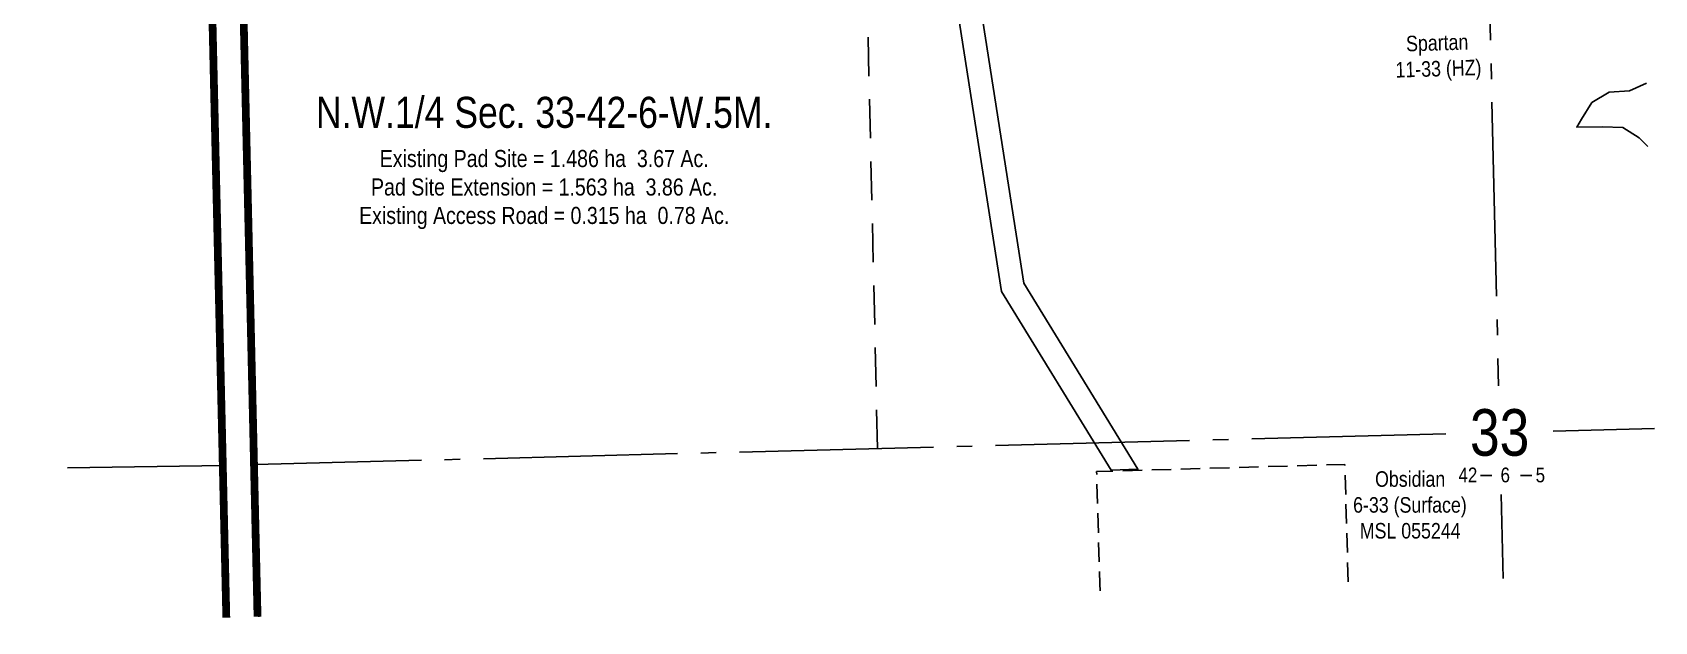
# Model space of a CAD drawing. Extents: x 647291 to 648963, y 5835206 to 5838613.
# Drawn here: x 647483 to 648528, y 5836711 to 5837090 of the extents above; entities that cross this region are included whole.
import ezdxf
from ezdxf.enums import TextEntityAlignment as Align

# ---------------------------------------------------------------- set-up
doc = ezdxf.new("R2010")
doc.units = 0
doc.header["$LTSCALE"] = 5
for name, pattern in [('CENTERLINEX3', [5, 2.5, -1, 0.5, -1]), ('foc-ACCESSROAD', [3.75, 2.5, -1.25]), ('foc-LSD', [8, 5, -3]), ('foc-QUARTERLINE', [33, 25, -3, 2, -3])]:
    doc.linetypes.add(name, pattern=pattern)
for name, color, linetype in [('10', 1, 'Continuous'), ('9', 3, 'Continuous'), ('C-RW', 13, 'Continuous'), ('C-SYMBOL', 7, 'Continuous'), ('C-WS', 13, 'foc-ACCESSROAD'), ('C-WS-S', 8, 'Continuous'), ('L-AREAREQUIRED', 7, 'Continuous'), ('L-SEC', 7, 'Continuous'), ('L-SECLBL', 7, 'Continuous'), ('L-SECQ', 8, 'foc-QUARTERLINE'), ('L-SECTION-LSD', 7, 'foc-LSD'), ('T-WATER', 160, 'Continuous')]:
    doc.layers.add(name, color=color, linetype=linetype)
doc.layers.add('AS-TRAPPER BOUNDARY', color=7, linetype='CENTERLINEX3', true_color=0xb85c00, transparency=0.6)
doc.styles.add('100L', font='ARIALN.TTF', dxfattribs={"height": 11})
doc.styles.add('175L', font='ARIALN.TTF', dxfattribs={"height": 20})
doc.styles.add('80L', font='ARIALN.TTF', dxfattribs={"height": 10})
doc.styles.add('SIMPLEX', font='ARIALN.TTF')

# ---------------------------------------------------------------- blocks, each defined once
blk = doc.blocks.new('L-SECLBL')
at = {"layer": '9', "color": 7}
for p, q in [((-5.1, -27.8), (-12.3, -27.8)), ((20.7, -27.8), (13.5, -27.8))]:
    blk.add_line(p, q, dxfattribs=at)
at = {"layer": '10', "color": 2, "style": 'SIMPLEX'}
blk.add_attdef('SEC', text='', height=30, dxfattribs=at).set_placement((0, 0), align=Align.MIDDLE)
at = {"layer": '10', "color": 5, "style": '80L'}
blk.add_attdef('TWP', text='', height=9.5, dxfattribs=at).set_placement((-14.4, -27.4), align=Align.MIDDLE_RIGHT)
blk.add_attdef('RGE', text='', height=9.5, dxfattribs=at).set_placement((3.6, -27.4), align=Align.MIDDLE_CENTER)
blk.add_attdef('MER', text='', height=9.5, dxfattribs=at).set_placement((23.2, -27.4), align=Align.MIDDLE_LEFT)

msp = doc.modelspace()

# ---------------------------------------------------------------- linework, layer by layer
at = {"layer": 'AS-TRAPPER BOUNDARY', "color": 52, "true_color": 0xbadd22, "const_width": 4.999, "flags": 128}
for points in [[(647627.863, 5836713.762), (647625.546, 5836813.741), (647607.29, 5837600.037), (647605.98, 5837664.419), (647605.747, 5837674.48), (647605.626, 5837679.661), (648011.949, 5837692.223), (648111.808, 5837695.308), (648205.712, 5837698.492), (648205.876, 5837693.316), (648206.196, 5837683.255), (648210.649, 5837542.95), (648149.712, 5837541.016), (648152.192, 5837462.904), (648153.581, 5837419.14), (648167.645, 5837419.587), (648275.457, 5837423.009), (648271.588, 5837544.885), (648236.764, 5837543.779), (648230.763, 5837543.588), (648225.826, 5837699.115), (648507.104, 5837707.571)], [(647485.385, 5837675.882), (647585.53, 5837679.039), (647585.651, 5837673.859), (647585.884, 5837663.798), (647587.187, 5837599.458), (647605.444, 5836813.121), (647607.76, 5836713.146)]]:
    msp.add_lwpolyline(points, dxfattribs=at)
at = {"layer": 'C-RW', "flags": 128}
msp.add_lwpolyline([(648012.449, 5837693.641), (648016.874, 5837552.837), (648044.384, 5837520.984), (648049.354, 5837334.358), (648091.795, 5837118.215), (648121.337, 5836928.643), (648194.933, 5836808.733), (648177.642, 5836808.237), (648106.983, 5836923.363), (648077.024, 5837115.615), (648034.397, 5837332.702), (648029.536, 5837515.233), (648002.052, 5837547.056), (647997.461, 5837693.162)], close=True, dxfattribs=at)
at = {"layer": 'C-WS', "flags": 128}
msp.add_lwpolyline([(648170.481, 5836730.394), (648170.35, 5836734.977), (648168.277, 5836807.297), (648328.165, 5836811.879), (648330.36, 5836735.294)], dxfattribs=at)
at = {"layer": 'L-SEC'}
for p, q in [((647586.566, 5837679.548), (647606.398, 5836811.264)), ((647606.668, 5837680.17), (647626.504, 5836811.723)), ((647606.398, 5836811.264), (647608.559, 5836713.171)), ((647626.504, 5836811.707), (647628.661, 5836713.787))]:
    msp.add_line(p, q, dxfattribs=at)
at = {"layer": 'L-SECQ'}
for p, q in [((648407.536, 5837704.962), (648427.198, 5836862.477)), ((648393.149, 5836831.595), (647626.502, 5836811.784)), ((648527.659, 5836835.071), (648462.388, 5836833.384)), ((647505.498, 5836809.656), (647606.398, 5836811.264)), ((648428.83, 5836792.517), (648430.094, 5836738.351))]:
    msp.add_line(p, q, dxfattribs=at)
at = {"layer": 'L-SECTION-LSD'}
msp.add_line((648027.2, 5836822.138), (648017.118, 5837258.777), dxfattribs=at)
at = {"layer": 'T-WATER'}
msp.add_lwpolyline([(648523.383, 5837016.598), (648517.834, 5837022.266), (648507.197, 5837028.847), (648494.052, 5837029.425), (648477.546, 5837029.218), (648480.614, 5837034.36), (648487.178, 5837045.014), (648498.385, 5837051.601), (648511.433, 5837052.477), (648522.42, 5837057.468)], dxfattribs=at)

# ---------------------------------------------------------------- block references
at = {"layer": 'L-SECLBL', "xscale": 0.9997111, "yscale": 0.9997111, "zscale": 0.9997111}
msp.add_blockref('L-SECLBL', (648427.897, 5836832.493), dxfattribs=at).add_auto_attribs({'SEC': '33', 'TWP': '42', 'RGE': '6', 'MER': '5'})

# ---------------------------------------------------------------- texts
at = {"layer": 'C-SYMBOL', "color": 3, "linetype": 'Continuous', "style": '175L'}
msp.add_text('N.W.1/4 Sec. 33-42-6-W.5M.', height=19.99409, dxfattribs=at).set_placement((647812.5, 5837022.695), align=Align.BOTTOM_CENTER)
at = {"layer": 'C-WS', "insert": (648333.225, 5836807.466), "char_height": 9.99706, "attachment_point": 1, "style": '80L'}
msp.add_mtext_dynamic_manual_height_columns('\\pi14.41209;Obsidian\\P\\pi0.27232;6-33 (Surface)\\P\\pi4.55824;MSL 055244', width=72.64486, gutter_width=50.014, heights=[0], dxfattribs=at)
at = {"layer": 'C-WS-S', "insert": (648359.441, 5837087.664), "char_height": 9.99711, "attachment_point": 1, "rotation": 1.768495, "style": '80L'}
msp.add_mtext_dynamic_manual_height_columns('\\pi8.01263;Spartan\\P\\pi0.68528;11-33 (HZ)', width=54.81351, gutter_width=50.014, heights=[0], dxfattribs=at)
at = {"layer": 'L-AREAREQUIRED', "color": 5, "insert": (647812.5, 5837014.431), "char_height": 10.99675, "width": 237.51521, "attachment_point": 2, "style": '100L'}
msp.add_mtext('Existing Pad Site = 1.486 ha  3.67 Ac.\\PPad Site Extension = 1.563 ha  3.86 Ac.\\PExisting Access Road = 0.315 ha  0.78 Ac.', dxfattribs=at)

doc.saveas('drawing.dxf')
